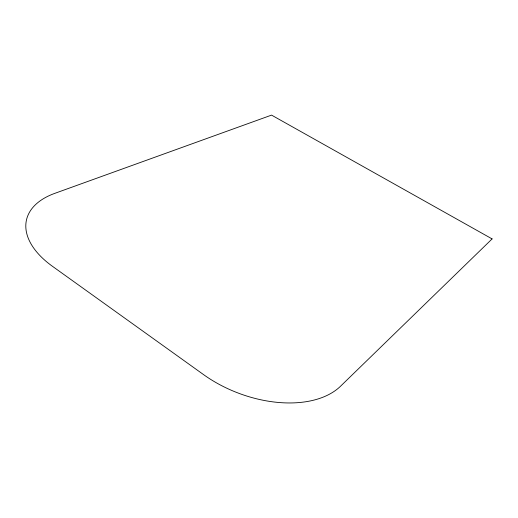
<?xml version="1.0" encoding="UTF-8"?>
<svg xmlns="http://www.w3.org/2000/svg" width="518" height="518" viewBox="0 0 518 518"><rect width="100%" height="100%" fill="white"/><g stroke="black" fill="none" stroke-linecap="round" stroke-linejoin="round"><path stroke-width="0.78" d="M492.1 238.908L340.598 386.163A97.086 58.897 20.9 0 1 203.58 374.631L52.493 266.33A91.511 49.799 12.9 0 1 54.778 193.363L271.555 115.113L492.1 238.908"/></g></svg>
